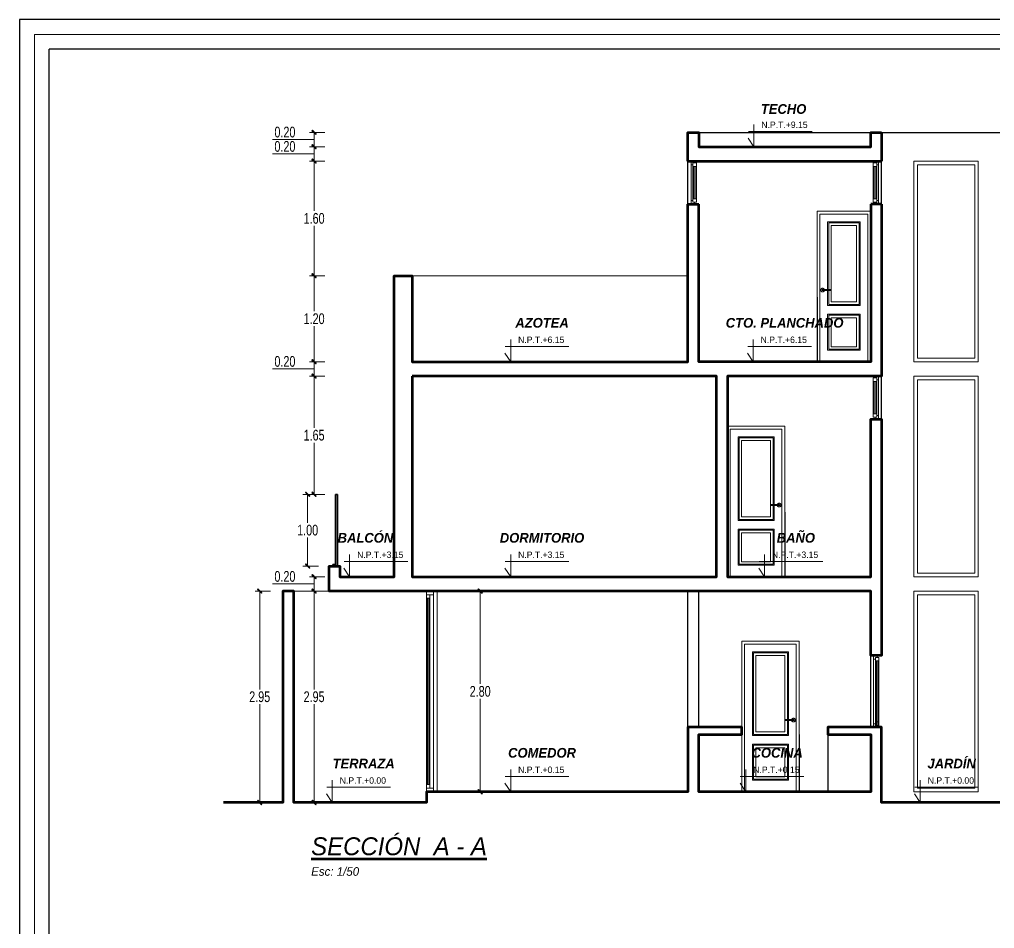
# Model space of a CAD drawing. Header units: millimetres. Extents: x 10610 to 10705, y -16613.7 to -16584.2.
# Drawn here: x 10664.32 to 10677.92, y -16597.4 to -16584.72 of the extents above; entities that cross this region are included whole.
import ezdxf
from ezdxf.enums import TextEntityAlignment as Align

# ---------------------------------------------------------------- set-up
doc = ezdxf.new("R2010")
doc.units = ezdxf.units.MM
for name, color, linetype, lineweight in [('COTASS', 7, 'Continuous', 5), ('Nuevo_p2_Pluma_Nº__27', 7, 'Continuous', 35), ('Nuevo_p2_Pluma_Nº__30', 134, 'Continuous', 35), ('p2', 53, 'Continuous', 20), ('P6', 255, 'Continuous', 20), ('Text. titulos .jlay', 10, 'Continuous', 70)]:
    doc.layers.add(name, color=color, linetype=linetype, lineweight=lineweight)
for name, color, linetype, lineweight, true_color in [('Nuevo_p2_Pluma_Nº__29', 7, 'Continuous', 35, 0x3dad99), ('Nuevo_p2_Pluma_Nº__87', 7, 'Continuous', 20, 0x6a6a6a), ('Nuevo_p2_Pluma_Nº__90', 7, 'Continuous', 20, 0x00bfbf), ('Nuevo_Puertas ARCHICAD_Pluma_Nº__3', 7, 'Continuous', 18, 0xff6600), ('Nuevo_Puertas ARCHICAD_Pluma_Nº__87', 7, 'Continuous', 20, 0x6a6a6a), ('Nuevo_Ventanas ARCHICAD_Pluma_Nº__23', 7, 'Continuous', 20, 0xff6600), ('Nuevo_Ventanas ARCHICAD_Pluma_Nº__3', 7, 'Continuous', 18, 0xff6600), ('Nuevo_Ventanas ARCHICAD_Pluma_Nº__87', 7, 'Continuous', 20, 0x6a6a6a)]:
    doc.layers.add(name, color=color, linetype=linetype, lineweight=lineweight, true_color=true_color)
doc.styles.add('CENTURY JOSE TEXT', font='GOTHICI.TTF')
doc.styles.add('mahico', font='GOTHIC.TTF', dxfattribs={"width": 0.75})
doc.styles.add('stylus', font='stylu.ttf')
doc.styles.add('TEXTO PRINCIPAL', font='swissek.ttf', dxfattribs={"height": 0.15})
doc.dimstyles.new('50 P', dxfattribs={"dimtxt": 0.15, "dimasz": 0.01, "dimexe": 0.065, "dimexo": 0.0625, "dimgap": 0.025, "dimtad": 1, "dimtih": 1, "dimtoh": 1, "dimzin": 0, "dimdsep": 46, "dimtxsty": 'mahico', "dimblk": 'pa cotas', "dimcen": 0.09, "dimdle": 0.3, "dimclrd": 256, "dimclre": 256, "dimclrt": 256, "dimadec": 0, "dimazin": 0, "dimtfac": 1, "dimtofl": 0, "dimtmove": 0, "dimatfit": 3, "dimfxl": 0.15, "dimfxlon": 1, "dimtolj": 1, "dimtzin": 0, "dimlwd": 5, "dimlwe": 5, "dimarcsym": 0})

# ---------------------------------------------------------------- blocks, each defined once
blk = doc.blocks.new('TRJHTRJHR')
at = {"layer": 'p2'}
for q in [(2575.085, 1629.691, 0), (2575.005, 1629.501, 0)]:
    blk.add_line((2575.085, 1629.381, 0), q, dxfattribs=at)
at = {"layer": 'p2', "elevation": 0}
blk.add_lwpolyline([(2575.897, 1629.593), (2575.009, 1629.593), (2575.009, 1629.593)], dxfattribs=at)
blk = doc.blocks.new('HTRHTRHTR')
for p, q in [((3391.88, 437.54), (3391.88, -165.78)), ((4244.53, 437.54), (3391.88, 437.54)), ((3400.57, -157.09), (3400.57, 428.85)), ((4235.83, 428.85), (3400.57, 428.85))]:
    blk.add_line(p, q)
at = {"layer": 'P6', "color": 7}
for p, q in [((3396.22, -161.44), (3396.22, 433.19)), ((3396.22, 433.19), (4240.18, 433.19))]:
    blk.add_line(p, q, dxfattribs=at)
blk = doc.blocks.new('pa cotas')
h = blk.add_hatch(color=256)
h.paths.add_polyline_path([(2.4, 3.1), (-3.1, -2.4), (-2.4, -3.1)])
h.paths.add_polyline_path([(3.1, 2.4), (2.4, 3.1), (-2.4, -3.1)])
blk.add_line((-2.4, -3.1), (2.4, 3.1))
blk.add_lwpolyline([(3.1, 2.4), (2.4, 3.1), (-3.1, -2.4), (-2.4, -3.1)], close=True)
blk = doc.blocks.new('*D547')
at = {"lineweight": 5, "transparency": 16777216}
for p, q in [((10667.821, -16592.695), (10667.606, -16592.695)), ((10667.671, -16592.705), (10667.671, -16594.066)), ((10667.671, -16595.635), (10667.671, -16594.274)), ((10667.821, -16595.645), (10667.606, -16595.645))]:
    blk.add_line(p, q, dxfattribs=at)
at = {"layer": 'Defpoints', "color": 0, "transparency": 16777216}
for p in [(10667.671, -16592.695), (10667.996, -16592.695), (10667.996, -16595.645)]:
    blk.add_point(p, dxfattribs=at)
at = {"lineweight": 5, "transparency": 16777216, "xscale": 0.01, "yscale": 0.01, "zscale": 0.01}
for p, rotation in [((10667.671, -16592.695), 90), ((10667.671, -16595.645), 270)]:
    blk.add_blockref('pa cotas', p, dxfattribs=dict(at, rotation=rotation))
at = {"transparency": 16777216, "insert": (10667.671, -16594.17), "char_height": 0.15, "attachment_point": 5, "style": 'mahico'}
blk.add_mtext('\\A1;2.95', dxfattribs=at)
blk = doc.blocks.new('*D548')
at = {"lineweight": 5, "transparency": 16777216}
for p, q in [((10670.597, -16592.695), (10670.812, -16592.695)), ((10670.747, -16592.705), (10670.747, -16593.991)), ((10670.747, -16595.485), (10670.747, -16594.199)), ((10670.597, -16595.495), (10670.812, -16595.495))]:
    blk.add_line(p, q, dxfattribs=at)
at = {"layer": 'Defpoints', "color": 0, "transparency": 16777216}
for p in [(10670.491, -16592.695), (10670.747, -16592.695), (10670.491, -16595.495)]:
    blk.add_point(p, dxfattribs=at)
at = {"lineweight": 5, "transparency": 16777216, "xscale": 0.01, "yscale": 0.01, "zscale": 0.01}
for p, rotation in [((10670.747, -16592.695), 90), ((10670.747, -16595.495), 270)]:
    blk.add_blockref('pa cotas', p, dxfattribs=dict(at, rotation=rotation))
at = {"transparency": 16777216, "insert": (10670.747, -16594.095), "char_height": 0.15, "attachment_point": 5, "style": 'mahico'}
blk.add_mtext('\\A1;2.80', dxfattribs=at)
blk = doc.blocks.new('*D549')
at = {"lineweight": 5, "transparency": 16777216}
for p, q in [((10668.576, -16592.695), (10668.365, -16592.695)), ((10668.43, -16592.705), (10668.43, -16594.066)), ((10668.43, -16595.635), (10668.43, -16594.274)), ((10668.28, -16595.645), (10668.495, -16595.645))]:
    blk.add_line(p, q, dxfattribs=at)
at = {"layer": 'Defpoints', "color": 0, "transparency": 16777216}
for p in [(10668.43, -16592.695), (10668.638, -16592.695), (10668.146, -16595.645)]:
    blk.add_point(p, dxfattribs=at)
at = {"lineweight": 5, "transparency": 16777216, "xscale": 0.01, "yscale": 0.01, "zscale": 0.01}
for p, rotation in [((10668.43, -16592.695), 90), ((10668.43, -16595.645), 270)]:
    blk.add_blockref('pa cotas', p, dxfattribs=dict(at, rotation=rotation))
at = {"transparency": 16777216, "insert": (10668.43, -16594.17), "char_height": 0.15, "attachment_point": 5, "style": 'mahico'}
blk.add_mtext('\\A1;2.95', dxfattribs=at)
blk = doc.blocks.new('*D550')
at = {"lineweight": 5, "transparency": 16777216}
for p, q in [((10668.58, -16592.495), (10668.365, -16592.495)), ((10668.43, -16592.685), (10668.43, -16592.505)), ((10668.194, -16592.595), (10667.851, -16592.595)), ((10668.43, -16592.595), (10668.194, -16592.595)), ((10668.576, -16592.695), (10668.365, -16592.695))]:
    blk.add_line(p, q, dxfattribs=at)
at = {"layer": 'Defpoints', "color": 0, "transparency": 16777216}
for p in [(10668.43, -16592.495), (10668.788, -16592.495), (10668.638, -16592.695)]:
    blk.add_point(p, dxfattribs=at)
at = {"lineweight": 5, "transparency": 16777216, "xscale": 0.01, "yscale": 0.01, "zscale": 0.01}
for p, rotation in [((10668.43, -16592.495), 90), ((10668.43, -16592.695), 270)]:
    blk.add_blockref('pa cotas', p, dxfattribs=dict(at, rotation=rotation))
at = {"transparency": 16777216, "insert": (10668.023, -16592.491), "char_height": 0.15, "attachment_point": 5, "style": 'mahico'}
blk.add_mtext('\\A1;0.20', dxfattribs=at)
blk = doc.blocks.new('*D551')
at = {"lineweight": 5, "transparency": 16777216}
for p, q in [((10668.49, -16591.345), (10668.275, -16591.345)), ((10668.34, -16591.355), (10668.34, -16591.741)), ((10668.34, -16592.335), (10668.34, -16591.949)), ((10668.49, -16592.345), (10668.275, -16592.345))]:
    blk.add_line(p, q, dxfattribs=at)
at = {"layer": 'Defpoints', "color": 0, "transparency": 16777216}
for p in [(10668.34, -16591.345), (10668.728, -16591.345), (10668.638, -16592.345)]:
    blk.add_point(p, dxfattribs=at)
at = {"lineweight": 5, "transparency": 16777216, "xscale": 0.01, "yscale": 0.01, "zscale": 0.01}
for p, rotation in [((10668.34, -16591.345), 90), ((10668.34, -16592.345), 270)]:
    blk.add_blockref('pa cotas', p, dxfattribs=dict(at, rotation=rotation))
at = {"transparency": 16777216, "insert": (10668.34, -16591.845), "char_height": 0.15, "attachment_point": 5, "style": 'mahico'}
blk.add_mtext('\\A1;1.00', dxfattribs=at)
blk = doc.blocks.new('*D552')
at = {"lineweight": 5, "transparency": 16777216}
for p, q in [((10668.58, -16589.695), (10668.365, -16589.695)), ((10668.43, -16589.705), (10668.43, -16590.416)), ((10668.43, -16591.335), (10668.43, -16590.624)), ((10668.58, -16591.345), (10668.365, -16591.345))]:
    blk.add_line(p, q, dxfattribs=at)
at = {"layer": 'Defpoints', "color": 0, "transparency": 16777216}
for p in [(10668.43, -16589.695), (10669.796, -16589.695), (10668.728, -16591.345)]:
    blk.add_point(p, dxfattribs=at)
at = {"lineweight": 5, "transparency": 16777216, "xscale": 0.01, "yscale": 0.01, "zscale": 0.01}
for p, rotation in [((10668.43, -16589.695), 90), ((10668.43, -16591.345), 270)]:
    blk.add_blockref('pa cotas', p, dxfattribs=dict(at, rotation=rotation))
at = {"transparency": 16777216, "insert": (10668.43, -16590.52), "char_height": 0.15, "attachment_point": 5, "style": 'mahico'}
blk.add_mtext('\\A1;1.65', dxfattribs=at)
blk = doc.blocks.new('*D553')
at = {"lineweight": 5, "transparency": 16777216}
for p, q in [((10668.58, -16589.495), (10668.365, -16589.495)), ((10668.43, -16589.685), (10668.43, -16589.505)), ((10668.194, -16589.595), (10667.851, -16589.595)), ((10668.43, -16589.595), (10668.194, -16589.595)), ((10668.58, -16589.695), (10668.365, -16589.695))]:
    blk.add_line(p, q, dxfattribs=at)
at = {"layer": 'Defpoints', "color": 0, "transparency": 16777216}
for p in [(10668.43, -16589.495), (10669.796, -16589.495), (10669.796, -16589.695)]:
    blk.add_point(p, dxfattribs=at)
at = {"lineweight": 5, "transparency": 16777216, "xscale": 0.01, "yscale": 0.01, "zscale": 0.01}
for p, rotation in [((10668.43, -16589.495), 90), ((10668.43, -16589.695), 270)]:
    blk.add_blockref('pa cotas', p, dxfattribs=dict(at, rotation=rotation))
at = {"transparency": 16777216, "insert": (10668.023, -16589.491), "char_height": 0.15, "attachment_point": 5, "style": 'mahico'}
blk.add_mtext('\\A1;0.20', dxfattribs=at)
blk = doc.blocks.new('*D554')
at = {"lineweight": 5, "transparency": 16777216}
for p, q in [((10668.58, -16588.295), (10668.365, -16588.295)), ((10668.43, -16588.305), (10668.43, -16588.791)), ((10668.43, -16589.485), (10668.43, -16588.999)), ((10668.58, -16589.495), (10668.365, -16589.495))]:
    blk.add_line(p, q, dxfattribs=at)
at = {"layer": 'Defpoints', "color": 0, "transparency": 16777216}
for p in [(10668.43, -16588.295), (10669.546, -16588.295), (10669.796, -16589.495)]:
    blk.add_point(p, dxfattribs=at)
at = {"lineweight": 5, "transparency": 16777216, "xscale": 0.01, "yscale": 0.01, "zscale": 0.01}
for p, rotation in [((10668.43, -16588.295), 90), ((10668.43, -16589.495), 270)]:
    blk.add_blockref('pa cotas', p, dxfattribs=dict(at, rotation=rotation))
at = {"transparency": 16777216, "insert": (10668.43, -16588.895), "char_height": 0.15, "attachment_point": 5, "style": 'mahico'}
blk.add_mtext('\\A1;1.20', dxfattribs=at)
blk = doc.blocks.new('*D555')
at = {"lineweight": 5, "transparency": 16777216}
for p, q in [((10668.58, -16586.695), (10668.365, -16586.695)), ((10668.43, -16586.705), (10668.43, -16587.391)), ((10668.43, -16588.285), (10668.43, -16587.599)), ((10668.58, -16588.295), (10668.365, -16588.295))]:
    blk.add_line(p, q, dxfattribs=at)
at = {"layer": 'Defpoints', "color": 0, "transparency": 16777216}
for p in [(10668.43, -16586.695), (10673.646, -16586.695), (10669.546, -16588.295)]:
    blk.add_point(p, dxfattribs=at)
at = {"lineweight": 5, "transparency": 16777216, "xscale": 0.01, "yscale": 0.01, "zscale": 0.01}
for p, rotation in [((10668.43, -16586.695), 90), ((10668.43, -16588.295), 270)]:
    blk.add_blockref('pa cotas', p, dxfattribs=dict(at, rotation=rotation))
at = {"transparency": 16777216, "insert": (10668.43, -16587.495), "char_height": 0.15, "attachment_point": 5, "style": 'mahico'}
blk.add_mtext('\\A1;1.60', dxfattribs=at)
blk = doc.blocks.new('*D556')
at = {"lineweight": 5, "transparency": 16777216}
for p, q in [((10668.58, -16586.495), (10668.365, -16586.495)), ((10668.43, -16586.685), (10668.43, -16586.505)), ((10668.194, -16586.595), (10667.851, -16586.595)), ((10668.43, -16586.595), (10668.194, -16586.595)), ((10668.58, -16586.695), (10668.365, -16586.695))]:
    blk.add_line(p, q, dxfattribs=at)
at = {"layer": 'Defpoints', "color": 0, "transparency": 16777216}
for p in [(10668.43, -16586.495), (10673.796, -16586.495), (10673.646, -16586.695)]:
    blk.add_point(p, dxfattribs=at)
at = {"lineweight": 5, "transparency": 16777216, "xscale": 0.01, "yscale": 0.01, "zscale": 0.01}
for p, rotation in [((10668.43, -16586.495), 90), ((10668.43, -16586.695), 270)]:
    blk.add_blockref('pa cotas', p, dxfattribs=dict(at, rotation=rotation))
at = {"transparency": 16777216, "insert": (10668.023, -16586.491), "char_height": 0.15, "attachment_point": 5, "style": 'mahico'}
blk.add_mtext('\\A1;0.20', dxfattribs=at)
blk = doc.blocks.new('*D557')
at = {"lineweight": 5, "transparency": 16777216}
for p, q in [((10668.58, -16586.295), (10668.365, -16586.295)), ((10668.43, -16586.485), (10668.43, -16586.305)), ((10668.194, -16586.395), (10667.851, -16586.395)), ((10668.43, -16586.395), (10668.194, -16586.395)), ((10668.58, -16586.495), (10668.365, -16586.495))]:
    blk.add_line(p, q, dxfattribs=at)
at = {"layer": 'Defpoints', "color": 0, "transparency": 16777216}
for p in [(10668.43, -16586.295), (10673.646, -16586.295), (10673.796, -16586.495)]:
    blk.add_point(p, dxfattribs=at)
at = {"lineweight": 5, "transparency": 16777216, "xscale": 0.01, "yscale": 0.01, "zscale": 0.01}
for p, rotation in [((10668.43, -16586.295), 90), ((10668.43, -16586.495), 270)]:
    blk.add_blockref('pa cotas', p, dxfattribs=dict(at, rotation=rotation))
at = {"transparency": 16777216, "insert": (10668.023, -16586.291), "char_height": 0.15, "attachment_point": 5, "style": 'mahico'}
blk.add_mtext('\\A1;0.20', dxfattribs=at)

msp = doc.modelspace()

# ---------------------------------------------------------------- linework, layer by layer
for p, q in [((10673.646, -16587.295), (10673.646, -16586.695)), ((10676.346, -16587.295), (10676.346, -16586.695)), ((10675.446, -16588.595), (10675.446, -16588.695)), ((10675.446, -16588.695), (10675.446, -16589.495)), ((10676.346, -16590.295), (10676.346, -16589.695)), ((10674.996, -16591.595), (10674.996, -16591.695)), ((10674.996, -16591.695), (10674.996, -16592.495)), ((10673.646, -16594.595), (10673.646, -16592.695)), ((10673.796, -16594.595), (10673.796, -16592.695)), ((10676.196, -16594.595), (10676.196, -16593.595)), ((10675.196, -16594.695), (10675.196, -16595.495)), ((10675.596, -16594.695), (10675.596, -16595.495))]:
    msp.add_line(p, q)
at = {"lineweight": 60}
for p, q in [((10673.646, -16587.295), (10673.796, -16587.295)), ((10676.346, -16587.295), (10676.196, -16587.295))]:
    msp.add_line(p, q, dxfattribs=at)
for points in [[(10673.646, -16586.695), (10673.646, -16586.295), (10673.796, -16586.295), (10673.796, -16586.495), (10676.196, -16586.495), (10676.196, -16586.295), (10676.346, -16586.295)], [(10676.346, -16586.295), (10676.346, -16586.695)], [(10673.646, -16586.695), (10673.646, -16586.695), (10676.346, -16586.695)], [(10676.346, -16587.295), (10676.346, -16589.695), (10674.196, -16589.695), (10674.196, -16592.495), (10676.196, -16592.495), (10676.196, -16590.295), (10676.346, -16590.295), (10676.346, -16593.595), (10676.196, -16593.595), (10676.196, -16592.695), (10668.638, -16592.695), (10668.638, -16592.345), (10668.788, -16592.345), (10668.788, -16592.495), (10669.546, -16592.495), (10669.546, -16588.295), (10669.796, -16588.295), (10669.796, -16589.495), (10673.646, -16589.495), (10673.646, -16587.295)], [(10676.196, -16587.295), (10676.196, -16589.495), (10673.796, -16589.495), (10673.796, -16587.295)], [(10669.796, -16589.695), (10669.796, -16592.495), (10674.046, -16592.495), (10674.046, -16589.695), (10669.796, -16589.695)], [(10678.146, -16595.645), (10676.346, -16595.645), (10676.346, -16594.595), (10675.596, -16594.595), (10675.596, -16594.695), (10676.196, -16594.695), (10676.196, -16595.495), (10673.796, -16595.495), (10673.796, -16594.695), (10674.396, -16594.695), (10674.396, -16594.595), (10673.646, -16594.595), (10673.646, -16595.495), (10669.996, -16595.495), (10669.996, -16595.645), (10668.146, -16595.645), (10668.146, -16592.695), (10667.996, -16592.695), (10667.996, -16595.645), (10667.165, -16595.645)]]:
    msp.add_lwpolyline(points, dxfattribs=at)
msp.add_lwpolyline([(10673.796, -16586.295), (10678.296, -16586.295)])
at = {"layer": 'Nuevo_p2_Pluma_Nº__27', "color": 7, "linetype": 'Continuous', "lineweight": 35}
for p, q in [((10668.728, -16591.345), (10668.758, -16591.345)), ((10668.728, -16591.345), (10668.728, -16592.345)), ((10668.758, -16591.345), (10668.758, -16592.345)), ((10668.713, -16592.345), (10668.728, -16592.345))]:
    msp.add_line(p, q, dxfattribs=at)
at = {"layer": 'Nuevo_p2_Pluma_Nº__29', "color": 135, "linetype": 'Continuous', "lineweight": 35, "true_color": 0x3dad99}
msp.add_line((10669.546, -16589.495), (10669.546, -16589.695), dxfattribs=at)
at = {"layer": 'Nuevo_p2_Pluma_Nº__30', "color": 134, "linetype": 'Continuous', "lineweight": 35}
for p, q in [((10668.693, -16592.325), (10668.713, -16592.325)), ((10668.693, -16592.325), (10668.693, -16592.345)), ((10668.713, -16592.325), (10668.713, -16592.345))]:
    msp.add_line(p, q, dxfattribs=at)
at = {"layer": 'Nuevo_p2_Pluma_Nº__87', "color": 251, "linetype": 'Continuous', "lineweight": 20, "true_color": 0x6a6a6a}
for p, q in [((10669.796, -16588.295), (10673.646, -16588.295)), ((10668.146, -16592.695), (10669.546, -16592.695))]:
    msp.add_line(p, q, dxfattribs=at)
at = {"layer": 'Nuevo_p2_Pluma_Nº__90', "color": 132, "linetype": 'Continuous', "lineweight": 20, "true_color": 0x00bfbf}
msp.add_line((10668.713, -16592.325), (10668.728, -16592.325), dxfattribs=at)
at = {"layer": 'Nuevo_Puertas ARCHICAD_Pluma_Nº__3', "color": 30, "linetype": 'Continuous', "lineweight": 18, "true_color": 0xff6600}
for p, q in [((10675.486, -16589.495), (10675.486, -16587.435)), ((10675.486, -16587.435), (10676.156, -16587.435)), ((10676.156, -16587.435), (10676.156, -16589.495)), ((10675.594, -16588.488), (10675.594, -16587.543)), ((10675.594, -16587.543), (10676.048, -16587.543)), ((10676.033, -16587.558), (10675.609, -16587.558)), ((10675.609, -16587.558), (10675.609, -16588.488)), ((10675.644, -16588.66), (10675.644, -16587.593)), ((10675.644, -16587.593), (10675.998, -16587.593)), ((10675.998, -16587.593), (10675.998, -16588.66)), ((10676.033, -16588.695), (10676.033, -16587.558)), ((10676.048, -16587.543), (10676.048, -16588.71)), ((10675.503, -16588.481), (10675.501, -16588.485)), ((10675.506, -16588.477), (10675.503, -16588.481)), ((10675.51, -16588.474), (10675.506, -16588.477)), ((10675.515, -16588.472), (10675.51, -16588.474)), ((10675.519, -16588.47), (10675.515, -16588.472)), ((10675.524, -16588.47), (10675.519, -16588.47)), ((10675.529, -16588.47), (10675.524, -16588.47)), ((10675.534, -16588.472), (10675.529, -16588.47)), ((10675.538, -16588.474), (10675.534, -16588.472)), ((10675.542, -16588.477), (10675.538, -16588.474)), ((10675.545, -16588.481), (10675.542, -16588.477)), ((10675.547, -16588.485), (10675.545, -16588.481)), ((10675.5, -16588.49), (10675.499, -16588.495)), ((10675.499, -16588.495), (10675.5, -16588.5)), ((10675.501, -16588.485), (10675.5, -16588.49)), ((10675.5, -16588.5), (10675.501, -16588.504)), ((10675.501, -16588.504), (10675.503, -16588.509)), ((10675.503, -16588.509), (10675.506, -16588.513)), ((10675.506, -16588.513), (10675.51, -16588.516)), ((10675.51, -16588.516), (10675.515, -16588.518)), ((10675.515, -16588.518), (10675.519, -16588.519)), ((10675.518, -16588.492), (10675.517, -16588.494)), ((10675.517, -16588.494), (10675.517, -16588.495)), ((10675.517, -16588.495), (10675.517, -16588.496)), ((10675.517, -16588.496), (10675.518, -16588.498)), ((10675.519, -16588.49), (10675.518, -16588.491)), ((10675.518, -16588.491), (10675.518, -16588.492)), ((10675.518, -16588.498), (10675.518, -16588.499)), ((10675.518, -16588.499), (10675.519, -16588.5)), ((10675.52, -16588.489), (10675.519, -16588.49)), ((10675.519, -16588.5), (10675.52, -16588.501)), ((10675.519, -16588.519), (10675.524, -16588.52)), ((10675.521, -16588.488), (10675.52, -16588.489)), ((10675.521, -16588.492), (10675.52, -16588.494)), ((10675.52, -16588.494), (10675.52, -16588.495)), ((10675.52, -16588.495), (10675.52, -16588.496)), ((10675.52, -16588.496), (10675.521, -16588.498)), ((10675.52, -16588.501), (10675.521, -16588.501)), ((10675.523, -16588.488), (10675.521, -16588.488)), ((10675.522, -16588.49), (10675.521, -16588.491)), ((10675.521, -16588.491), (10675.521, -16588.492)), ((10675.521, -16588.498), (10675.521, -16588.499)), ((10675.521, -16588.499), (10675.522, -16588.5)), ((10675.521, -16588.501), (10675.523, -16588.502)), ((10675.523, -16588.489), (10675.522, -16588.49)), ((10675.522, -16588.5), (10675.523, -16588.501)), ((10675.524, -16588.488), (10675.523, -16588.488)), ((10675.523, -16588.502), (10675.524, -16588.502)), ((10675.524, -16588.488), (10675.527, -16588.488)), ((10675.524, -16588.502), (10675.527, -16588.502)), ((10675.524, -16588.52), (10675.529, -16588.519)), ((10675.527, -16588.488), (10675.534, -16588.488)), ((10675.527, -16588.502), (10675.534, -16588.502)), ((10675.529, -16588.519), (10675.534, -16588.518)), ((10675.531, -16588.491), (10675.53, -16588.492)), ((10675.53, -16588.492), (10675.53, -16588.494)), ((10675.53, -16588.494), (10675.53, -16588.495)), ((10675.53, -16588.495), (10675.53, -16588.496)), ((10675.53, -16588.496), (10675.53, -16588.498)), ((10675.53, -16588.498), (10675.531, -16588.499)), ((10675.532, -16588.489), (10675.531, -16588.49)), ((10675.531, -16588.49), (10675.531, -16588.491)), ((10675.531, -16588.499), (10675.531, -16588.5)), ((10675.531, -16588.5), (10675.532, -16588.501)), ((10675.534, -16588.488), (10675.543, -16588.488)), ((10675.534, -16588.502), (10675.543, -16588.502)), ((10675.534, -16588.518), (10675.538, -16588.516)), ((10675.538, -16588.516), (10675.542, -16588.513)), ((10675.542, -16588.513), (10675.545, -16588.509)), ((10675.543, -16588.488), (10675.634, -16588.488)), ((10675.543, -16588.502), (10675.634, -16588.502)), ((10675.545, -16588.509), (10675.547, -16588.504)), ((10675.548, -16588.488), (10675.547, -16588.485)), ((10675.547, -16588.504), (10675.548, -16588.502)), ((10675.594, -16588.71), (10675.594, -16588.502)), ((10675.609, -16588.502), (10675.609, -16588.695)), ((10675.634, -16588.489), (10675.634, -16588.49)), ((10675.634, -16588.49), (10675.634, -16588.491)), ((10675.634, -16588.491), (10675.634, -16588.492)), ((10675.634, -16588.492), (10675.634, -16588.494)), ((10675.634, -16588.494), (10675.634, -16588.495)), ((10675.634, -16588.495), (10675.634, -16588.496)), ((10675.634, -16588.496), (10675.634, -16588.498)), ((10675.634, -16588.498), (10675.634, -16588.499)), ((10675.634, -16588.499), (10675.634, -16588.5)), ((10675.634, -16588.5), (10675.634, -16588.501)), ((10676.048, -16588.71), (10675.594, -16588.71)), ((10675.609, -16588.695), (10676.033, -16588.695)), ((10675.998, -16588.66), (10675.644, -16588.66)), ((10675.594, -16589.335), (10675.594, -16588.83)), ((10675.594, -16588.83), (10676.048, -16588.83)), ((10676.033, -16588.845), (10675.609, -16588.845)), ((10675.609, -16588.845), (10675.609, -16589.32)), ((10675.644, -16589.285), (10675.644, -16588.88)), ((10675.644, -16588.88), (10675.998, -16588.88)), ((10675.998, -16588.88), (10675.998, -16589.285)), ((10676.033, -16589.32), (10676.033, -16588.845)), ((10676.048, -16588.83), (10676.048, -16589.335)), ((10675.998, -16589.285), (10675.644, -16589.285)), ((10676.048, -16589.335), (10675.594, -16589.335)), ((10675.609, -16589.32), (10676.033, -16589.32)), ((10674.236, -16590.435), (10674.236, -16592.495)), ((10674.956, -16590.435), (10674.236, -16590.435)), ((10674.956, -16592.495), (10674.956, -16590.435)), ((10674.848, -16590.543), (10674.344, -16590.543)), ((10674.344, -16590.543), (10674.344, -16591.71)), ((10674.359, -16591.695), (10674.359, -16590.558)), ((10674.359, -16590.558), (10674.833, -16590.558)), ((10674.798, -16590.593), (10674.394, -16590.593)), ((10674.394, -16590.593), (10674.394, -16591.66)), ((10674.798, -16591.66), (10674.798, -16590.593)), ((10674.833, -16590.558), (10674.833, -16591.488)), ((10674.848, -16591.488), (10674.848, -16590.543)), ((10674.9, -16591.477), (10674.904, -16591.474)), ((10674.904, -16591.474), (10674.909, -16591.472)), ((10674.909, -16591.472), (10674.913, -16591.47)), ((10674.913, -16591.47), (10674.918, -16591.47)), ((10674.918, -16591.47), (10674.923, -16591.47)), ((10674.923, -16591.47), (10674.928, -16591.472)), ((10674.928, -16591.472), (10674.932, -16591.474)), ((10674.932, -16591.474), (10674.936, -16591.477)), ((10674.899, -16591.488), (10674.808, -16591.488)), ((10674.808, -16591.489), (10674.808, -16591.49)), ((10674.808, -16591.49), (10674.808, -16591.491)), ((10674.808, -16591.491), (10674.808, -16591.492)), ((10674.808, -16591.492), (10674.808, -16591.494)), ((10674.808, -16591.494), (10674.808, -16591.495)), ((10674.808, -16591.495), (10674.808, -16591.496)), ((10674.808, -16591.496), (10674.808, -16591.498)), ((10674.808, -16591.498), (10674.808, -16591.499)), ((10674.808, -16591.499), (10674.808, -16591.5)), ((10674.808, -16591.5), (10674.808, -16591.501)), ((10674.899, -16591.502), (10674.808, -16591.502)), ((10674.833, -16591.502), (10674.833, -16591.695)), ((10674.848, -16591.71), (10674.848, -16591.502)), ((10674.894, -16591.488), (10674.895, -16591.485)), ((10674.895, -16591.504), (10674.894, -16591.502)), ((10674.895, -16591.485), (10674.897, -16591.481)), ((10674.897, -16591.509), (10674.895, -16591.504)), ((10674.897, -16591.481), (10674.9, -16591.477)), ((10674.9, -16591.513), (10674.897, -16591.509)), ((10674.909, -16591.488), (10674.899, -16591.488)), ((10674.909, -16591.502), (10674.899, -16591.502)), ((10674.904, -16591.516), (10674.9, -16591.513)), ((10674.909, -16591.518), (10674.904, -16591.516)), ((10674.916, -16591.488), (10674.909, -16591.488)), ((10674.916, -16591.502), (10674.909, -16591.502)), ((10674.913, -16591.519), (10674.909, -16591.518)), ((10674.911, -16591.489), (10674.911, -16591.49)), ((10674.911, -16591.49), (10674.912, -16591.491)), ((10674.912, -16591.499), (10674.911, -16591.5)), ((10674.911, -16591.5), (10674.911, -16591.501)), ((10674.912, -16591.491), (10674.912, -16591.492)), ((10674.912, -16591.492), (10674.912, -16591.494)), ((10674.912, -16591.494), (10674.912, -16591.495)), ((10674.912, -16591.495), (10674.912, -16591.496)), ((10674.912, -16591.496), (10674.912, -16591.498)), ((10674.912, -16591.498), (10674.912, -16591.499)), ((10674.918, -16591.52), (10674.913, -16591.519)), ((10674.918, -16591.488), (10674.916, -16591.488)), ((10674.918, -16591.502), (10674.916, -16591.502)), ((10674.918, -16591.488), (10674.919, -16591.488)), ((10674.919, -16591.502), (10674.918, -16591.502)), ((10674.923, -16591.519), (10674.918, -16591.52)), ((10674.919, -16591.488), (10674.921, -16591.488)), ((10674.919, -16591.489), (10674.92, -16591.49)), ((10674.92, -16591.5), (10674.919, -16591.501)), ((10674.921, -16591.501), (10674.919, -16591.502)), ((10674.92, -16591.49), (10674.921, -16591.491)), ((10674.921, -16591.499), (10674.92, -16591.5)), ((10674.921, -16591.488), (10674.922, -16591.489)), ((10674.921, -16591.491), (10674.921, -16591.492)), ((10674.921, -16591.492), (10674.922, -16591.494)), ((10674.922, -16591.496), (10674.921, -16591.498)), ((10674.921, -16591.498), (10674.921, -16591.499)), ((10674.922, -16591.501), (10674.921, -16591.501)), ((10674.922, -16591.489), (10674.923, -16591.49)), ((10674.922, -16591.494), (10674.922, -16591.495)), ((10674.922, -16591.495), (10674.922, -16591.496)), ((10674.923, -16591.5), (10674.922, -16591.501)), ((10674.923, -16591.49), (10674.924, -16591.491)), ((10674.924, -16591.499), (10674.923, -16591.5)), ((10674.928, -16591.518), (10674.923, -16591.519)), ((10674.924, -16591.491), (10674.925, -16591.492)), ((10674.925, -16591.498), (10674.924, -16591.499)), ((10674.925, -16591.492), (10674.925, -16591.494)), ((10674.925, -16591.494), (10674.925, -16591.495)), ((10674.925, -16591.495), (10674.925, -16591.496)), ((10674.925, -16591.496), (10674.925, -16591.498)), ((10674.932, -16591.516), (10674.928, -16591.518)), ((10674.936, -16591.513), (10674.932, -16591.516)), ((10674.936, -16591.477), (10674.939, -16591.481)), ((10674.939, -16591.509), (10674.936, -16591.513)), ((10674.939, -16591.481), (10674.941, -16591.485)), ((10674.941, -16591.504), (10674.939, -16591.509)), ((10674.941, -16591.485), (10674.943, -16591.49)), ((10674.943, -16591.5), (10674.941, -16591.504)), ((10674.943, -16591.49), (10674.943, -16591.495)), ((10674.943, -16591.495), (10674.943, -16591.5)), ((10674.344, -16591.71), (10674.848, -16591.71)), ((10674.833, -16591.695), (10674.359, -16591.695)), ((10674.394, -16591.66), (10674.798, -16591.66)), ((10674.848, -16591.83), (10674.344, -16591.83)), ((10674.344, -16591.83), (10674.344, -16592.335)), ((10674.359, -16592.32), (10674.359, -16591.845)), ((10674.359, -16591.845), (10674.833, -16591.845)), ((10674.798, -16591.88), (10674.394, -16591.88)), ((10674.394, -16591.88), (10674.394, -16592.285)), ((10674.798, -16592.285), (10674.798, -16591.88)), ((10674.833, -16591.845), (10674.833, -16592.32)), ((10674.848, -16592.335), (10674.848, -16591.83)), ((10674.394, -16592.285), (10674.798, -16592.285)), ((10674.344, -16592.335), (10674.848, -16592.335)), ((10674.833, -16592.32), (10674.359, -16592.32)), ((10674.436, -16593.435), (10674.436, -16595.495)), ((10675.156, -16593.435), (10674.436, -16593.435)), ((10675.156, -16595.495), (10675.156, -16593.435)), ((10675.048, -16593.543), (10674.544, -16593.543)), ((10674.544, -16593.543), (10674.544, -16594.71)), ((10674.559, -16594.695), (10674.559, -16593.558)), ((10674.559, -16593.558), (10675.033, -16593.558)), ((10674.998, -16593.593), (10674.594, -16593.593)), ((10674.594, -16593.593), (10674.594, -16594.66)), ((10674.998, -16594.66), (10674.998, -16593.593)), ((10675.033, -16593.558), (10675.033, -16594.488)), ((10675.048, -16594.488), (10675.048, -16593.543)), ((10675.099, -16594.488), (10675.008, -16594.488)), ((10675.008, -16594.489), (10675.008, -16594.49)), ((10675.008, -16594.49), (10675.008, -16594.491)), ((10675.008, -16594.491), (10675.008, -16594.492)), ((10675.008, -16594.492), (10675.008, -16594.494)), ((10675.008, -16594.494), (10675.008, -16594.495)), ((10675.008, -16594.495), (10675.008, -16594.496)), ((10675.008, -16594.496), (10675.008, -16594.498)), ((10675.008, -16594.498), (10675.008, -16594.499)), ((10675.008, -16594.499), (10675.008, -16594.5)), ((10675.008, -16594.5), (10675.008, -16594.501)), ((10675.099, -16594.502), (10675.008, -16594.502)), ((10675.033, -16594.502), (10675.033, -16594.695)), ((10675.048, -16594.71), (10675.048, -16594.502)), ((10675.094, -16594.488), (10675.095, -16594.485)), ((10675.095, -16594.504), (10675.094, -16594.502)), ((10675.095, -16594.485), (10675.097, -16594.481)), ((10675.097, -16594.509), (10675.095, -16594.504)), ((10675.097, -16594.481), (10675.1, -16594.477)), ((10675.1, -16594.513), (10675.097, -16594.509)), ((10675.109, -16594.488), (10675.099, -16594.488)), ((10675.109, -16594.502), (10675.099, -16594.502)), ((10675.1, -16594.477), (10675.104, -16594.474)), ((10675.104, -16594.516), (10675.1, -16594.513)), ((10675.104, -16594.474), (10675.109, -16594.472)), ((10675.109, -16594.518), (10675.104, -16594.516)), ((10675.109, -16594.472), (10675.113, -16594.47)), ((10675.116, -16594.488), (10675.109, -16594.488)), ((10675.116, -16594.502), (10675.109, -16594.502)), ((10675.113, -16594.519), (10675.109, -16594.518)), ((10675.111, -16594.489), (10675.111, -16594.49)), ((10675.111, -16594.49), (10675.112, -16594.491)), ((10675.112, -16594.499), (10675.111, -16594.5)), ((10675.111, -16594.5), (10675.111, -16594.501)), ((10675.112, -16594.491), (10675.112, -16594.492)), ((10675.112, -16594.492), (10675.112, -16594.494)), ((10675.112, -16594.494), (10675.112, -16594.495)), ((10675.112, -16594.495), (10675.112, -16594.496)), ((10675.112, -16594.496), (10675.112, -16594.498)), ((10675.112, -16594.498), (10675.112, -16594.499)), ((10675.113, -16594.47), (10675.118, -16594.47)), ((10675.118, -16594.52), (10675.113, -16594.519)), ((10675.118, -16594.488), (10675.116, -16594.488)), ((10675.118, -16594.502), (10675.116, -16594.502)), ((10675.118, -16594.47), (10675.123, -16594.47)), ((10675.118, -16594.488), (10675.119, -16594.488)), ((10675.119, -16594.502), (10675.118, -16594.502)), ((10675.123, -16594.519), (10675.118, -16594.52)), ((10675.119, -16594.488), (10675.121, -16594.488)), ((10675.119, -16594.489), (10675.12, -16594.49)), ((10675.12, -16594.5), (10675.119, -16594.501)), ((10675.121, -16594.501), (10675.119, -16594.502)), ((10675.12, -16594.49), (10675.121, -16594.491)), ((10675.121, -16594.499), (10675.12, -16594.5)), ((10675.121, -16594.488), (10675.122, -16594.489)), ((10675.121, -16594.491), (10675.121, -16594.492)), ((10675.121, -16594.492), (10675.122, -16594.494)), ((10675.122, -16594.496), (10675.121, -16594.498)), ((10675.121, -16594.498), (10675.121, -16594.499)), ((10675.122, -16594.501), (10675.121, -16594.501)), ((10675.122, -16594.489), (10675.123, -16594.49)), ((10675.122, -16594.494), (10675.122, -16594.495)), ((10675.122, -16594.495), (10675.122, -16594.496)), ((10675.123, -16594.5), (10675.122, -16594.501)), ((10675.123, -16594.47), (10675.128, -16594.472)), ((10675.123, -16594.49), (10675.124, -16594.491)), ((10675.124, -16594.499), (10675.123, -16594.5)), ((10675.128, -16594.518), (10675.123, -16594.519)), ((10675.124, -16594.491), (10675.125, -16594.492)), ((10675.125, -16594.498), (10675.124, -16594.499)), ((10675.125, -16594.492), (10675.125, -16594.494)), ((10675.125, -16594.494), (10675.125, -16594.495)), ((10675.125, -16594.495), (10675.125, -16594.496)), ((10675.125, -16594.496), (10675.125, -16594.498)), ((10675.128, -16594.472), (10675.132, -16594.474)), ((10675.132, -16594.516), (10675.128, -16594.518)), ((10675.132, -16594.474), (10675.136, -16594.477)), ((10675.136, -16594.513), (10675.132, -16594.516)), ((10675.136, -16594.477), (10675.139, -16594.481)), ((10675.139, -16594.509), (10675.136, -16594.513)), ((10675.139, -16594.481), (10675.141, -16594.485)), ((10675.141, -16594.504), (10675.139, -16594.509)), ((10675.141, -16594.485), (10675.143, -16594.49)), ((10675.143, -16594.5), (10675.141, -16594.504)), ((10675.143, -16594.49), (10675.143, -16594.495)), ((10675.143, -16594.495), (10675.143, -16594.5)), ((10674.544, -16594.71), (10675.048, -16594.71)), ((10675.033, -16594.695), (10674.559, -16594.695)), ((10674.594, -16594.66), (10674.998, -16594.66)), ((10675.048, -16594.83), (10674.544, -16594.83)), ((10674.544, -16594.83), (10674.544, -16595.335)), ((10674.559, -16595.32), (10674.559, -16594.845)), ((10674.559, -16594.845), (10675.033, -16594.845)), ((10675.033, -16594.845), (10675.033, -16595.32)), ((10675.048, -16595.335), (10675.048, -16594.83)), ((10674.998, -16594.88), (10674.594, -16594.88)), ((10674.594, -16594.88), (10674.594, -16595.285)), ((10674.998, -16595.285), (10674.998, -16594.88)), ((10674.998, -16595.285), (10674.594, -16595.285)), ((10674.544, -16595.335), (10675.048, -16595.335)), ((10675.033, -16595.32), (10674.559, -16595.32))]:
    msp.add_line(p, q, dxfattribs=at)
at = {"layer": 'Nuevo_Puertas ARCHICAD_Pluma_Nº__87', "color": 251, "linetype": 'Continuous', "lineweight": 20, "true_color": 0x6a6a6a}
for p, q in [((10675.446, -16587.395), (10676.196, -16587.395)), ((10675.446, -16589.495), (10675.446, -16587.395)), ((10676.196, -16587.395), (10676.196, -16589.495)), ((10674.196, -16590.395), (10674.196, -16592.495)), ((10674.996, -16590.395), (10674.196, -16590.395)), ((10674.996, -16592.495), (10674.996, -16590.395)), ((10674.396, -16593.395), (10674.396, -16595.495)), ((10675.196, -16593.395), (10674.396, -16593.395)), ((10675.196, -16595.495), (10675.196, -16593.395))]:
    msp.add_line(p, q, dxfattribs=at)
at = {"layer": 'Nuevo_Ventanas ARCHICAD_Pluma_Nº__23', "color": 30, "linetype": 'Continuous', "lineweight": 20, "true_color": 0xff6600}
for p, q in [((10673.688, -16586.695), (10673.688, -16586.745)), ((10673.738, -16586.695), (10673.738, -16586.72)), ((10676.255, -16586.695), (10676.255, -16586.72)), ((10676.305, -16586.695), (10676.305, -16586.745)), ((10673.688, -16586.745), (10673.713, -16586.745)), ((10673.713, -16586.77), (10673.763, -16586.77)), ((10673.728, -16587.22), (10673.728, -16586.77)), ((10673.748, -16586.77), (10673.748, -16587.22)), ((10673.763, -16586.72), (10673.763, -16586.77)), ((10676.23, -16586.72), (10676.23, -16586.77)), ((10676.28, -16586.77), (10676.23, -16586.77)), ((10676.245, -16586.77), (10676.245, -16587.22)), ((10676.265, -16587.22), (10676.265, -16586.77)), ((10676.305, -16586.745), (10676.28, -16586.745)), ((10673.688, -16587.245), (10673.713, -16587.245)), ((10673.688, -16587.245), (10673.688, -16587.295)), ((10673.713, -16587.22), (10673.763, -16587.22)), ((10673.763, -16587.22), (10673.763, -16587.27)), ((10676.23, -16587.22), (10676.23, -16587.27)), ((10676.28, -16587.22), (10676.23, -16587.22)), ((10676.305, -16587.245), (10676.28, -16587.245)), ((10676.305, -16587.245), (10676.305, -16587.295)), ((10673.738, -16587.27), (10673.738, -16587.295)), ((10676.255, -16587.27), (10676.255, -16587.295)), ((10676.255, -16589.695), (10676.255, -16589.72)), ((10676.305, -16589.695), (10676.305, -16589.745)), ((10676.23, -16589.72), (10676.23, -16589.77)), ((10676.28, -16589.77), (10676.23, -16589.77)), ((10676.245, -16589.77), (10676.245, -16590.22)), ((10676.265, -16590.22), (10676.265, -16589.77)), ((10676.305, -16589.745), (10676.28, -16589.745)), ((10676.23, -16590.22), (10676.23, -16590.27)), ((10676.28, -16590.22), (10676.23, -16590.22)), ((10676.305, -16590.245), (10676.28, -16590.245)), ((10676.305, -16590.245), (10676.305, -16590.295)), ((10676.255, -16590.27), (10676.255, -16590.295)), ((10670.096, -16592.695), (10670.096, -16592.745)), ((10670.046, -16592.795), (10669.996, -16592.795)), ((10670.011, -16592.795), (10670.011, -16595.395)), ((10670.031, -16595.395), (10670.031, -16592.795)), ((10670.046, -16592.745), (10670.046, -16592.795)), ((10676.235, -16593.595), (10676.235, -16593.645)), ((10676.235, -16593.645), (10676.26, -16593.645)), ((10676.285, -16593.595), (10676.285, -16593.62)), ((10676.31, -16593.62), (10676.31, -16593.67)), ((10676.26, -16593.67), (10676.31, -16593.67)), ((10676.275, -16594.57), (10676.275, -16593.67)), ((10676.295, -16593.67), (10676.295, -16594.57)), ((10676.235, -16594.545), (10676.26, -16594.545)), ((10676.235, -16594.545), (10676.235, -16594.595)), ((10676.26, -16594.52), (10676.31, -16594.52)), ((10676.285, -16594.57), (10676.285, -16594.595)), ((10676.31, -16594.52), (10676.31, -16594.57)), ((10670.046, -16595.395), (10669.996, -16595.395)), ((10670.046, -16595.395), (10670.046, -16595.445)), ((10670.096, -16595.445), (10670.096, -16595.495))]:
    msp.add_line(p, q, dxfattribs=at)
at = {"layer": 'Nuevo_Ventanas ARCHICAD_Pluma_Nº__23', "color": 30, "linetype": 'Continuous', "lineweight": 20, "true_color": 0xff6600, "flags": 128}
for points in [[(10673.713, -16586.72), (10673.738, -16586.72), (10673.763, -16586.72)], [(10673.713, -16586.72), (10673.713, -16586.745), (10673.713, -16586.77)], [(10676.28, -16586.72), (10676.255, -16586.72), (10676.23, -16586.72)], [(10676.28, -16586.72), (10676.28, -16586.745), (10676.28, -16586.77)], [(10673.713, -16587.22), (10673.713, -16587.245), (10673.713, -16587.27)], [(10676.28, -16587.22), (10676.28, -16587.245), (10676.28, -16587.27)], [(10673.713, -16587.27), (10673.738, -16587.27), (10673.763, -16587.27)], [(10676.28, -16587.27), (10676.255, -16587.27), (10676.23, -16587.27)], [(10676.28, -16589.72), (10676.255, -16589.72), (10676.23, -16589.72)], [(10676.28, -16589.72), (10676.28, -16589.745), (10676.28, -16589.77)], [(10676.28, -16590.22), (10676.28, -16590.245), (10676.28, -16590.27)], [(10676.28, -16590.27), (10676.255, -16590.27), (10676.23, -16590.27)], [(10669.996, -16592.695), (10669.996, -16592.745), (10669.996, -16592.795)], [(10670.096, -16592.745), (10670.046, -16592.745), (10669.996, -16592.745)], [(10676.26, -16593.62), (10676.285, -16593.62), (10676.31, -16593.62)], [(10676.26, -16593.62), (10676.26, -16593.645), (10676.26, -16593.67)], [(10676.26, -16594.52), (10676.26, -16594.545), (10676.26, -16594.57)], [(10676.26, -16594.57), (10676.285, -16594.57), (10676.31, -16594.57)], [(10669.996, -16595.395), (10669.996, -16595.445), (10669.996, -16595.495)], [(10670.096, -16595.445), (10670.046, -16595.445), (10669.996, -16595.445)]]:
    msp.add_lwpolyline(points, dxfattribs=at)
at = {"layer": 'Nuevo_Ventanas ARCHICAD_Pluma_Nº__3', "color": 30, "linetype": 'Continuous', "lineweight": 18, "true_color": 0xff6600}
for p, q in [((10673.688, -16586.745), (10673.688, -16587.245)), ((10673.713, -16586.77), (10673.713, -16586.823)), ((10673.713, -16586.823), (10673.713, -16587.166)), ((10673.763, -16586.77), (10673.763, -16586.771)), ((10673.763, -16586.771), (10673.763, -16586.802)), ((10673.763, -16586.802), (10673.763, -16586.821)), ((10673.763, -16586.821), (10673.763, -16586.823)), ((10673.763, -16586.823), (10673.763, -16587.166)), ((10676.23, -16586.77), (10676.23, -16586.771)), ((10676.23, -16586.771), (10676.23, -16586.802)), ((10676.23, -16586.802), (10676.23, -16586.821)), ((10676.23, -16586.821), (10676.23, -16586.823)), ((10676.23, -16586.823), (10676.23, -16587.166)), ((10676.28, -16586.77), (10676.28, -16586.823)), ((10676.28, -16586.823), (10676.28, -16587.166)), ((10676.305, -16586.745), (10676.305, -16587.245)), ((10673.713, -16587.22), (10673.713, -16587.166)), ((10673.763, -16587.169), (10673.763, -16587.166)), ((10673.763, -16587.169), (10673.763, -16587.188)), ((10673.763, -16587.219), (10673.763, -16587.188)), ((10673.763, -16587.219), (10673.763, -16587.22)), ((10676.23, -16587.169), (10676.23, -16587.166)), ((10676.23, -16587.169), (10676.23, -16587.188)), ((10676.23, -16587.219), (10676.23, -16587.188)), ((10676.23, -16587.219), (10676.23, -16587.22)), ((10676.28, -16587.22), (10676.28, -16587.166)), ((10676.23, -16589.77), (10676.23, -16589.771)), ((10676.23, -16589.771), (10676.23, -16589.802)), ((10676.23, -16589.802), (10676.23, -16589.821)), ((10676.23, -16589.821), (10676.23, -16589.823)), ((10676.23, -16589.823), (10676.23, -16590.166)), ((10676.28, -16589.77), (10676.28, -16589.823)), ((10676.28, -16589.823), (10676.28, -16590.166)), ((10676.305, -16589.745), (10676.305, -16590.245)), ((10676.23, -16590.169), (10676.23, -16590.166)), ((10676.23, -16590.169), (10676.23, -16590.188)), ((10676.23, -16590.219), (10676.23, -16590.188)), ((10676.23, -16590.219), (10676.23, -16590.22)), ((10676.28, -16590.22), (10676.28, -16590.166)), ((10669.996, -16592.795), (10669.996, -16594.26)), ((10670.046, -16592.795), (10670.046, -16594.26)), ((10670.096, -16592.745), (10670.096, -16595.445)), ((10676.235, -16593.595), (10676.235, -16594.595)), ((10676.26, -16593.67), (10676.26, -16594.466)), ((10676.26, -16593.67), (10676.26, -16594.52)), ((10676.31, -16593.67), (10676.31, -16593.671)), ((10676.31, -16593.67), (10676.31, -16594.52)), ((10676.31, -16593.67), (10676.31, -16594.466)), ((10676.31, -16594.071), (10676.31, -16594.52)), ((10676.31, -16594.121), (10676.31, -16594.123)), ((10669.996, -16594.275), (10669.996, -16594.26)), ((10669.996, -16594.275), (10669.996, -16594.295)), ((10669.996, -16594.295), (10669.996, -16594.315)), ((10669.996, -16594.315), (10669.996, -16594.33)), ((10669.996, -16594.33), (10669.996, -16594.365)), ((10670.046, -16594.275), (10670.046, -16594.26)), ((10670.046, -16594.275), (10670.046, -16594.295)), ((10670.046, -16594.295), (10670.046, -16594.315)), ((10670.046, -16594.315), (10670.046, -16594.33)), ((10670.046, -16594.33), (10670.046, -16594.365)), ((10669.996, -16594.365), (10669.996, -16595.395)), ((10670.046, -16594.365), (10670.046, -16595.395)), ((10676.26, -16594.52), (10676.26, -16594.466)), ((10676.31, -16594.469), (10676.31, -16594.466)), ((10676.31, -16594.469), (10676.31, -16594.488)), ((10676.31, -16594.519), (10676.31, -16594.488)), ((10676.31, -16594.519), (10676.31, -16594.52))]:
    msp.add_line(p, q, dxfattribs=at)
for points in [[(10676.796, -16589.495), (10677.696, -16589.495), (10677.696, -16586.695), (10676.796, -16586.695)], [(10676.846, -16589.445), (10677.646, -16589.445), (10677.646, -16586.745), (10676.846, -16586.745)], [(10676.796, -16592.495), (10677.696, -16592.495), (10677.696, -16589.695), (10676.796, -16589.695)], [(10676.846, -16592.445), (10677.646, -16592.445), (10677.646, -16589.745), (10676.846, -16589.745)], [(10676.796, -16595.495), (10677.696, -16595.495), (10677.696, -16592.695), (10676.796, -16592.695)], [(10676.846, -16595.445), (10677.646, -16595.445), (10677.646, -16592.745), (10676.846, -16592.745)]]:
    msp.add_lwpolyline(points, close=True, dxfattribs=at)
at = {"layer": 'Nuevo_Ventanas ARCHICAD_Pluma_Nº__87', "color": 251, "linetype": 'Continuous', "lineweight": 20, "true_color": 0x6a6a6a}
msp.add_line((10670.146, -16595.495), (10670.146, -16592.695), dxfattribs=at)

# ---------------------------------------------------------------- block references
at = {"color": 251, "lineweight": 60, "xscale": 0.04776345228451045, "yscale": 0.04776345228451045, "zscale": 0.04776345228451045}
msp.add_blockref('HTRHTRHTR', (10502.312, -16605.618), dxfattribs=at)
at = {"layer": 'COTASS'}
for p in [(8099.48, -18215.876, 0), (8096.088, -18218.876, 0), (8099.471, -18218.876, 0), (8093.841, -18221.876, 0), (8096.088, -18221.876, 0), (8099.628, -18221.876, 0), (8096.088, -18224.876, 0), (8099.367, -18224.876, 0), (8093.598, -18225.026, 0), (8101.801, -18225.026, 0)]:
    msp.add_blockref('TRJHTRJHR', p, dxfattribs=at)

# ---------------------------------------------------------------- texts
at = {"style": 'stylus'}
for s, p in [('N.P.T.+9.15', (10674.992, -16586.188, 0)), ('N.P.T.+6.15', (10671.599, -16589.188, 0)), ('N.P.T.+6.15', (10674.982, -16589.188, 0)), ('N.P.T.+3.15', (10669.353, -16592.188, 0)), ('N.P.T.+3.15', (10671.599, -16592.188, 0)), ('N.P.T.+3.15', (10675.14, -16592.188, 0)), ('N.P.T.+0.15', (10671.599, -16595.188, 0)), ('N.P.T.+0.15', (10674.879, -16595.188, 0)), ('N.P.T.+0.00', (10669.11, -16595.338, 0)), ('N.P.T.+0.00', (10677.313, -16595.338, 0))]:
    msp.add_text(s, height=0.09, dxfattribs=at).set_placement(p, align=Align.MIDDLE_CENTER)
at = {"char_height": 0.13558, "width": 1.77979, "attachment_point": 1, "style": 'TEXTO PRINCIPAL'}
for s, insert in [('\\pxqc;{\\fCentury Gothic|b1|i1|c0|p34;TECHO}', (10674.09, -16585.9, 0)), ('\\pxqc;{\\fCentury Gothic|b1|i1|c0|p34;AZOTEA}', (10670.72, -16588.884, 0)), ('\\pxqc;{\\fCentury Gothic|b1|i1|c0|p34;CTO. PLANCHADO}', (10674.104, -16588.884, 0)), ('\\pxqc;{\\fCentury Gothic|b1|i1|c0|p34;BALCÓN}', (10668.256, -16591.884, 0)), ('\\pxqc;{\\fCentury Gothic|b1|i1|c0|p34;DORMITORIO}', (10670.72, -16591.884, 0)), ('\\pxqc;{\\fCentury Gothic|b1|i1|c0|p34;BAÑO}', (10674.261, -16591.884, 0)), ('\\pxqc;{\\fCentury Gothic|b1|i1|c0|p34;COMEDOR}', (10670.72, -16594.884, 0)), ('\\pxqc;{\\fCentury Gothic|b1|i1|c0|p34;COCINA}', (10674, -16594.884, 0)), ('\\pxqc;{\\fCentury Gothic|b1|i1|c0|p34;JARDÍN}', (10676.434, -16595.034, 0)), ('\\pxqc;{\\fCentury Gothic|b1|i1|c0|p34;TERRAZA}', (10668.231, -16595.034, 0))]:
    msp.add_mtext(s, dxfattribs=dict(at, insert=insert))
at = {"layer": 'Text. titulos .jlay', "insert": (10668.389, -16596.669), "char_height": 0.3, "width": 6.02045, "attachment_point": 7, "style": 'CENTURY JOSE TEXT'}
msp.add_mtext('{\\H0.83333x;\\LSECCIÓN  A - A\\P\\H0.48x;\\lEsc: 1/50}', dxfattribs=at)

# ---------------------------------------------------------------- dimensions: what is measured, and where the dimension line sits
for base, p1, p2, picture, middle in [((10668.43, -16586.295), (10673.796, -16586.495), (10673.646, -16586.295), '*D557', (10668.169, -16586.291)), ((10668.43, -16586.495), (10673.646, -16586.695), (10673.796, -16586.495), '*D556', (10668.169, -16586.491)), ((10668.43, -16586.695), (10669.546, -16588.295), (10673.646, -16586.695), '*D555', (10668.43, -16587.495)), ((10668.43, -16588.295), (10669.796, -16589.495), (10669.546, -16588.295), '*D554', (10668.43, -16588.895)), ((10668.43, -16589.495), (10669.796, -16589.695), (10669.796, -16589.495), '*D553', (10668.169, -16589.491)), ((10668.43, -16589.695), (10668.728, -16591.345), (10669.796, -16589.695), '*D552', (10668.43, -16590.52)), ((10668.34, -16591.345), (10668.638, -16592.345), (10668.728, -16591.345), '*D551', (10668.34, -16591.845)), ((10668.43, -16592.495), (10668.638, -16592.695), (10668.788, -16592.495), '*D550', (10668.169, -16592.491))]:
    dim = msp.add_linear_dim(base=base, p1=p1, p2=p2, angle=90, dimstyle='50 P', override={"dimtmove": 1})
    dim.commit()
    dim.dimension.update_dxf_attribs({"geometry": picture, "text_midpoint": middle})
for base, p1, p2, picture, middle in [((10667.671, -16592.695), (10667.996, -16595.645), (10667.996, -16592.695), '*D547', (10667.671, -16594.17)), ((10668.43, -16592.695), (10668.146, -16595.645), (10668.638, -16592.695), '*D549', (10668.43, -16594.17)), ((10670.747, -16592.695), (10670.491, -16595.495), (10670.491, -16592.695), '*D548', (10670.747, -16594.095))]:
    dim = msp.add_linear_dim(base=base, p1=p1, p2=p2, angle=90, dimstyle='50 P')
    dim.commit()
    dim.dimension.update_dxf_attribs({"geometry": picture, "text_midpoint": middle})

doc.saveas('drawing.dxf')
